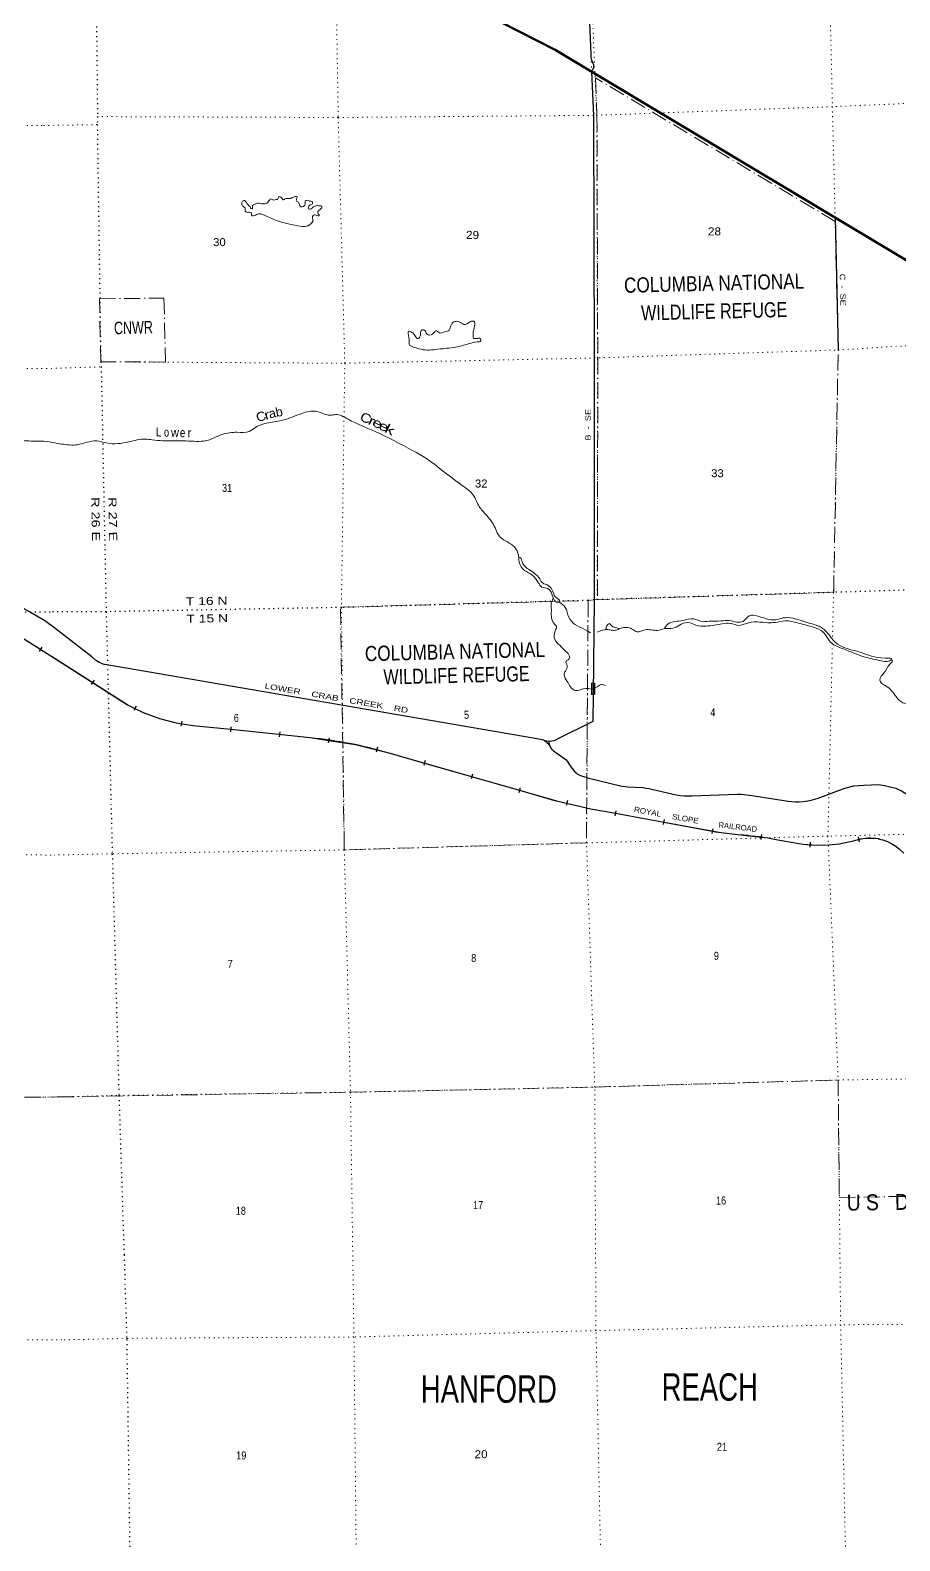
# Model space of a CAD drawing. Header units: feet. Extents: x 250644 to 505285, y -364975 to -177792.
# Drawn here: x 376579 to 395594, y -264814 to -231772 of the extents above; entities that cross this region are included whole.
import ezdxf
from ezdxf.enums import TextEntityAlignment as Align

# ---------------------------------------------------------------- set-up
doc = ezdxf.new("R2010")
doc.units = ezdxf.units.FT
doc.header["$LTSCALE"] = 70
doc.linetypes.add('DOT_DASHED', pattern=[7.7, 5, -1.2, 0.3, -1.2])
doc.linetypes.add('DOTTED', pattern=[1.5, 0.3, -1.2])
for name, color, linetype, lineweight in [('23', 7, 'Continuous', 70), ('29', 7, 'Continuous', 25), ('31', 7, 'Continuous', 13), ('34', 7, 'Continuous', 25), ('39', 7, 'Continuous', 13), ('44', 7, 'DOT_DASHED', 13), ('6', 7, 'DOTTED', 25), ('7', 7, 'DOTTED', 13)]:
    doc.layers.add(name, color=color, linetype=linetype, lineweight=lineweight)
doc.layers.add('30', color=7, linetype='Continuous')
doc.layers.add('41', color=7, linetype='Continuous')

msp = doc.modelspace()

# ---------------------------------------------------------------- linework, layer by layer
at = {"layer": '23'}
msp.add_lwpolyline([(399373.14, -238978.69), (388059.32, -232199.68), (386867.13, -231593.15), (385589.26, -231101.76), (383263.13, -230398.7)], dxfattribs=at)
at = {"layer": '29'}
for p, q in [((394178.6, -235865.18), (394247.12, -238766.23)), ((377923.89, -245475.05), (377021.93, -244775.49)), ((388023.65, -247535.36), (388266.55, -247707.41))]:
    msp.add_line(p, q, dxfattribs=at)
for points in [[(388670.87, -225786.03), (388671.4, -228352.78), (388835.7, -232294.16), (388840.98, -232360.37)], [(388840.98, -232360.37), (388847.74, -232404.71), (388857.84, -232434.51), (388894.19, -232531.49), (388898.23, -232553.2), (388897.22, -232572.39), (388886.11, -232606.23), (388856.07, -232682.23)], [(388856.07, -232682.23), (388897.04, -233634.11), (388914.45, -238941.11), (388914.45, -238941.11), (388909.3, -244230.62), (388887.34, -246307.3)], [(376329.05, -244363.37), (376587.8, -244498.52), (376862.24, -244659.77), (376941.85, -244711.64), (377021.93, -244775.46)], [(377923.89, -245475.05), (377999.11, -245540.25), (378030.58, -245561.24), (378087.23, -245594.83), (378152.04, -245627.14), (378166.72, -245631.34), (378207.74, -245643.99)], [(387811.54, -247304.63), (387623.29, -247262.55), (378207.74, -245643.99)], [(388887.34, -246307.3), (388881.13, -246895.16), (388101.08, -247280.34)], [(387811.54, -247304.63), (387874.6, -247318.04), (387930.31, -247321.72)], [(387811.54, -247304.63), (387855.71, -247333.78), (387885.09, -247355.82), (387909.21, -247382.06), (387941.73, -247422.99)], [(387941.73, -247422.99), (387931.24, -247385.21), (387929.15, -247364.22), (387930.31, -247321.72)], [(387930.31, -247321.72), (387982.65, -247318.04), (388029.85, -247307.55), (388058.18, -247298.1), (388101.08, -247280.34)], [(387941.73, -247422.99), (387959.57, -247461.82), (387978.87, -247489.82), (387981.6, -247495.4), (387996.7, -247512.91), (388023.65, -247535.36)], [(388266.55, -247707.41), (388296.3, -247730.48), (388321.48, -247759.86), (388401.21, -247885.8), (388489.33, -247990.75), (388516.6, -248015.94), (388550.17, -248041.12), (388569.05, -248053.72), (388611.01, -248070.51), (388795.64, -248129.28), (389488, -248301.39), (389527.86, -248309.79), (389639.06, -248318.18), (389983.14, -248339.17), (390043.99, -248347.57), (390109.02, -248360.16), (390700.67, -248498.69), (390792.99, -248513.39), (390876.91, -248519.68), (391044.76, -248519.68), (391447.58, -248502.89)], [(391447.58, -248502.89), (392037.15, -248484), (392119.51, -248484.51), (392192.94, -248490.81), (392406.41, -248517.58), (393153.31, -248635.12), (393311.23, -248648.23), (393393.06, -248648.23), (393480.61, -248643.52), (393579.79, -248631.44), (393657.42, -248614.65), (393807.9, -248567.96), (394395.36, -248349.67), (394588.96, -248301.9), (394806.58, -248282.5), (395130.27, -248272.51), (395259.76, -248290.9), (395507.92, -248348.07), (395629.01, -248408.44), (395939.53, -248601.54), (396157.72, -248710.68), (396376.03, -248774.8)]]:
    msp.add_lwpolyline(points, dxfattribs=at)
at = {"layer": '31'}
for p, q in [((388849.29, -246303.48), (388853.46, -246053.52)), ((388853.46, -246053.52), (388928.45, -246054.77))]:
    msp.add_line(p, q, dxfattribs=at)
msp.add_lwpolyline([(388928.45, -246054.77), (388924.28, -246304.74), (388849.29, -246303.48)], dxfattribs=at)
msp.add_lwpolyline([(388857.41, -246295.61), (388861.32, -246061.64), (388920.32, -246062.63), (388916.41, -246296.61)], close=True, dxfattribs=at)
at = {"layer": '34'}
for p, q in [((376830.75, -245266.32), (376771.47, -245359.7)), ((377974.63, -245990.13), (377915.2, -246083.43)), ((378893.29, -246556.71), (378843.96, -246655.71)), ((379891.5, -246883.62), (379874.95, -246992.99)), ((380967.13, -247009.56), (380955.73, -247119.58)), ((382033.9, -247117.44), (382022.5, -247227.46)), ((383113.67, -247252.03), (383096.97, -247361.38)), ((384170.43, -247455.27), (384143.82, -247562.63)), ((385217.93, -247748.19), (385187.42, -247854.51)), ((386249.27, -248041.41), (386218.76, -248147.73)), ((387292.22, -248343.4), (387261.71, -248449.72)), ((388324.55, -248621.81), (388299.33, -248729.51)), ((389383.95, -248846.01), (389363.9, -248954.79)), ((390438.87, -249037.8), (390418.82, -249146.58)), ((391506.2, -249237.19), (391486.15, -249345.97)), ((392567.18, -249366.5), (392553.77, -249476.29)), ((394681.42, -249416.65), (394703.65, -249525.01)), ((393637.78, -249532.5), (393628.27, -249642.7))]:
    msp.add_line(p, q, dxfattribs=at)
at = {"layer": '34', "lineweight": 13}
for p, q in [((377041.08, -245462.03), (378710.56, -246525.42)), ((380133.67, -246977.02), (382697.39, -247242.57)), ((384421.87, -247575.42), (388024.67, -248609.23)), ((388840.56, -248800.25), (391564.94, -249302.42))]:
    msp.add_line(p, q, dxfattribs=at)
at = {"layer": '34'}
for points in [[(376155.41, -244904.27), (376593.13, -245182.11), (377032.67, -245458.14)], [(377033.2, -245458.32), (378710.02, -246526.38), (378869.92, -246606.07), (379049.72, -246695.68), (379405.26, -246828.54), (379772.73, -246923.51), (380133.53, -246978.11), (380962.6, -247063.98), (382697.25, -247243.66), (383106.51, -247306.18), (383692.08, -247395.62), (384421.59, -247576.48), (385203.93, -247800.97), (387278.22, -248396.19), (388024.39, -248610.29), (388840.33, -248801.33), (389375.14, -248899.9), (391497.39, -249291.09), (391564.78, -249303.51), (392176.49, -249376.42), (392705.24, -249440.99), (392855.28, -249469.67), (392930.54, -249483.82), (393478.28, -249573.54), (393634.19, -249587), (393763.6, -249598.16), (394049.93, -249592.83), (394270.91, -249568.06), (394608.42, -249495.74), (394682.49, -249474.84), (394790.73, -249452.62), (394900.7, -249441.85), (395011.17, -249442.63), (395121, -249454.96), (395124.98, -249455.63), (395225.88, -249482.36), (395323.43, -249519.49), (395416.57, -249566.61), (395504.28, -249623.21), (395585.61, -249688.69), (395593.21, -249695.57), (395681.14, -249774.69)]]:
    msp.add_lwpolyline(points, dxfattribs=at)
at = {"layer": '34', "lineweight": 13}
msp.add_lwpolyline([(392855.48, -249468.59), (392930.73, -249482.74), (393478.42, -249572.45)], dxfattribs=at)
for centre, radius, start, end in [((380495.06, -243370.09), 3624.99, 240.50962, 264.27845), ((381745, -256810.51), 9615.23, 73.83532, 84.31551), ((390525.88, -239763.93), 9192.13, 254.21054, 259.43543), ((392669.86, -242634.55), 6758.79, 260.5911, 265.81495), ((391824.96, -254452.58), 5089.42, 78.31777, 86.03787), ((394948.49, -250496.3), 1056.63, 80.37221, 104.59536), ((394920.42, -250431.64), 998.33, 47.57225, 78.1628), ((393855.86, -246863.63), 2734.98, 262.06764, 278.72492), ((393749.71, -246311.51), 3296.88, 279.09279, 286.43029)]:
    msp.add_arc(centre, radius, start, end, dxfattribs=at)
msp.add_spline([(354569.13, -226341.17), (354334.92, -226461.9), (353784.8, -226486.5), (353197.05, -226545.86), (352743.41, -226836.4), (352396.54, -227145.4), (352038.1, -227876.38), (351940.92, -228116.77), (351524.6, -229119.43), (351484.51, -229520.2), (351632.02, -229970.35), (352004.89, -230837.27), (352529.31, -232156.3), (352819.21, -232984.29), (352878.95, -233277.08), (352722.55, -233627.23), (352314.18, -233987.45), (351876.41, -234396.39), (351671.4, -234785.63), (351636.07, -235234.59), (351667.28, -236488.85), (351689.14, -237526.09), (351950.45, -238455.07), (352332.23, -238853.34), (352817.17, -239165.55), (353491.33, -239370.28), (354300.46, -239466.35), (355017.12, -239559.83), (355927.5, -239708.62), (357266.61, -239909.1), (358702.62, -240140.25), (359917.28, -240348.68), (360964.99, -240543.61), (361342.75, -240678.52), (362070.24, -240954.82), (362403.2, -241050.21), (362861.65, -241075.29), (363558.86, -241078.58), (363979.82, -241148.48), (364430.23, -241304.39), (365032.3, -241524.31), (365572.08, -241612.48), (366094.41, -241610.43), (366780.04, -241513.36), (367199.29, -241470.68), (367510.93, -241485.97), (367992, -241544.89), (368419.07, -241488.01), (369110.94, -241404.92), (369567.72, -241452.15), (369982.62, -241650.83), (370619.68, -242057.21), (371756.39, -242817.82), (372056.52, -243000.18), (372473.11, -243164.79), (373553.32, -243527.99), (374355.16, -243805.14), (374908.39, -244116.3), (375529.14, -244506.85), (376156, -244903.34), (377031.44, -245459.01)], degree=3, dxfattribs=at)
at = {"layer": '39'}
for points in [[(381277.6, -235719.13), (381276.98, -235659.46), (381221.46, -235610.68), (381207.56, -235540.69), (381248.55, -235495.36), (381324.78, -235567.71), (381399.37, -235654.17), (381430.07, -235675.46), (381441.9, -235667.1), (381436.67, -235621.01), (381501.74, -235575.03), (381555.52, -235557.51), (381613.89, -235561.98), (381716.53, -235569.29), (381791.48, -235517.02), (381842.24, -235461.38), (381903.26, -235489.9), (381959.04, -235472.33), (381985.14, -235471.63), (382015.77, -235414.52), (382072.72, -235441.14), (382117.99, -235482.15), (382151.64, -235463.15), (382203.51, -235449.7), (382253.86, -235454.39), (382329.34, -235422.21), (382413.6, -235417.95), (382399.18, -235480.65), (382399.92, -235508.78), (382434.47, -235523.94), (382464.22, -235585.47), (382499.61, -235632.77), (382553.65, -235625.29), (382590.47, -235574.05), (382594.9, -235513.61), (382632.51, -235492.5), (382689.19, -235509.08), (382745.71, -235519.63), (382754.8, -235559.6), (382691.57, -235599.48), (382662.63, -235644.49), (382665.59, -235680.6), (382705.95, -235687.56), (382770.81, -235633.55), (382832.46, -235609.79), (382890.73, -235610.24), (382959.56, -235630.51), (382921, -235691.86), (382881.65, -235723.06), (382866.38, -235753.63), (382879.38, -235789.47), (382896.5, -235829.22), (382872.52, -235833.88), (382829.83, -235814.92), (382765.81, -235824.67), (382750.92, -235869.3), (382762.81, -235939.35), (382733.97, -235988.37), (382673.01, -236038.25), (382591.29, -236062.55), (382367.68, -236038.38), (382007.73, -235947.49), (381692.88, -235815.19), (381593.73, -235787.69), (381506.09, -235816.17), (381452.27, -235831.68), (381419.78, -235818.48), (381417.03, -235790.4), (381410.32, -235764.45), (381341.8, -235756.23), (381285.07, -235737.64), (381277.6, -235719.13)], [(362017.16, -237863.77), (362180.75, -237798.15), (362386.5, -237720.56), (362608.71, -237799.57), (362819.2, -237900.88), (363120.99, -237928.38), (363359.37, -237882.47), (363580.7, -237772.47), (363726.33, -237836.57), (363823.8, -237772.73), (363945.77, -237734.65), (364048.84, -237642.57), (364224.23, -237682.08), (364838.77, -237797.25), (365313.87, -237860.28), (365786.39, -237885.14), (366254.14, -237992.52), (366731.38, -238063.56), (367038.66, -238056.8), (367486.28, -238029.77), (367629.11, -238041.63), (367727.96, -238068.26), (368051.07, -238045.16), (368238.21, -238064.39), (368317.13, -238101.37), (368405.81, -238120.11), (368491.53, -238207.26), (368642.85, -238249.15), (368833.39, -238491.52), (368783.8, -238795.92), (368629.67, -238965.21), (368431.71, -239026.58), (368320.92, -239138.89), (368370.72, -239242.68), (368574.08, -239271.71), (369049.02, -239455.39), (369917.81, -239643.03), (370943.6, -239850.37), (371496.2, -239988.61), (372080.2, -240078.1), (372717.2, -240217.05), (372966.22, -240341.89), (373617.25, -240478.61), (374289.84, -240580.81), (374911.67, -240647.6), (375543.33, -240700.17), (376259.2, -240741.38), (376645.22, -240759.54), (376955.65, -240764.39)], [(384866.02, -238607.16), (384859.1, -238496.77), (384853.38, -238356.2), (384922.32, -238380.49), (384992.42, -238448.98), (385056.61, -238521.64), (385099.55, -238474.25), (385113.6, -238397.48), (385134.09, -238336.62), (385216.66, -238344.47), (385240.12, -238396.11), (385281.32, -238435.21), (385400.91, -238399.85), (385447.77, -238348.33), (385531.23, -238390.33), (385641.21, -238371.3), (385738.62, -238332.51), (385766.93, -238263.4), (385791.59, -238208.46), (385824.5, -238161.34), (385904.26, -238139.1), (385960.73, -238147.64), (386062.74, -238207.23), (386168.18, -238168.22), (386243.61, -238134.04), (386277.84, -238137.14), (386301.99, -238214.9), (386273.37, -238348.35), (386261.75, -238441.14), (386267.2, -238495.28), (386275.7, -238513.14), (386305.97, -238518.36), (386380.09, -238510.35), (386424.57, -238521.22), (386429.69, -238563.3), (386352.04, -238589.51), (386178.25, -238626.32), (385924.96, -238695.42), (385542.56, -238743.86), (385175.43, -238761.72), (384962.91, -238701.07), (384864.71, -238633.33), (384866.02, -238607.16)], [(376955.65, -240764.39), (377265.04, -240822.99), (377612.95, -240837.8), (378032.64, -240756.2), (378248.75, -240800.68), (378738.22, -240775.52), (379094.21, -240715.73), (379245.29, -240731.79), (379476.82, -240751.73), (379987.11, -240754.16), (380430.89, -240748.32), (380776.89, -240614.41), (381107.09, -240567.38), (381369.79, -240550.29), (381513.94, -240455.97), (381830.57, -240351), (382158.29, -240285.93), (382562.18, -240138.42), (382860.8, -240112.33), (383017, -240170.48), (383134.12, -240193.48), (383252.23, -240178.25), (383534.17, -240281.28), (384107.6, -240545.38), (384948.4, -240969.19), (385242.17, -241140.25), (385483.91, -241318.74), (386027.03, -241728.4), (386273.96, -241950.98), (386365.2, -242135.51), (386508.9, -242328.68), (386708.54, -242586.7), (386858.43, -242862.14), (387169.32, -243072.95), (387256.6, -243259.59), (387261.94, -243309.71)], [(387261.81, -243308.46), (387272.83, -243417.98), (387389.79, -243587.74), (387555.2, -243689.87), (387688.12, -243855.19), (387766.99, -243951.59), (387896.42, -243984.31), (388012.28, -244188.28), (388089.14, -244284.73), (388149.26, -244279.1), (388160.99, -244266.73), (388119.3, -244209.54), (388061.82, -244162.83), (387987.33, -244003.99), (387884.31, -243906.23), (387792.98, -243870.47), (387722.13, -243773.86), (387606.44, -243652.31), (387475.53, -243563.34), (387380.97, -243481.43), (387332.31, -243388.24), (387279.84, -243303.2), (387261.84, -243308.81)], [(388016.5, -244196.21), (387973.67, -244324.01), (387974.53, -244432.55), (388026.9, -244742.76), (388087.28, -244823.57), (388057.55, -244914.83), (388048.21, -245094.01), (388158.15, -245225.77), (388294.34, -245362.85), (388371.32, -245463.32), (388358.96, -245527.98), (388295.84, -245571.89), (388320.68, -245675.77), (388281.54, -245791.41), (388255.29, -245862.47), (388321.7, -246019.52), (388393.03, -246134.21), (388501.64, -246215.74), (388729.37, -246167.43), (388848.97, -246187.87)], [(388148.07, -244279.03), (388278.9, -244396.26), (388358.89, -244611.24), (388495.72, -244772.43), (388701.38, -244877.5), (388828.18, -244950.62)], [(389173.42, -244876.93), (389195.13, -244785.88), (389248.48, -244752.29), (389306.27, -244811.05), (389381.23, -244835.18), (389452.34, -244865.45), (389394.81, -244893.12), (389310.56, -244897.39), (389254.09, -244888.85), (389169.86, -244877.56)], [(389455.48, -244865.22), (389648.42, -244836.07), (389754.02, -244879.49), (389843.72, -244929.36), (390025.44, -244888.31), (390292.89, -244899.24), (390450.46, -244856.83)], [(390449.73, -244857.03), (390551.93, -244743.54), (390681.46, -244703.89), (390849.7, -244685.31), (391087.73, -244646.78), (391268.08, -244706.28), (391424.6, -244700.08), (391683.55, -244693.15), (391864.15, -244686.31), (392031.72, -244718.01), (392165.89, -244702.36), (392297.31, -244582.24), (392492.34, -244589.08), (392741.31, -244660.83), (392890.12, -244666.9), (393039.77, -244628.71), (393254.87, -244635.02), (393611.19, -244740.08), (393856.46, -244823.98), (394035.44, -244984.05), (394170.48, -245153.33), (394749.03, -245383.11), (395278.56, -245505.65), (395417.65, -245524.04), (395350.67, -245574.08), (395226.37, -245573.66), (394878.57, -245496.25), (394345.41, -245299.39), (394100.75, -245175.3), (393913.52, -244931.02), (393726.25, -244837.52), (393372.1, -244738.43), (393085.57, -244689.81), (392867.57, -244725.8), (392711.05, -244732), (392475.55, -244714.18), (392219.46, -244753.2), (392077.84, -244791.16), (391891.84, -244745.88), (391709.38, -244758.81), (391361.11, -244806.32), (391135.55, -244784.21), (391001.63, -244733.52), (390815.58, -244762.62), (390661.08, -244845.16), (390530.86, -244858.7), (390450.46, -244856.83)], [(388974.3, -244941.38), (389133.43, -244884.03), (389173.42, -244876.93)], [(395405.02, -245546.68), (395434.55, -245555.76), (395386.33, -245631.43), (395254.76, -245821.92), (395156.78, -245991.41), (395198.78, -246060.65), (395298.78, -246120.29), (395513.69, -246347.75), (395659.87, -246482.55), (395815.65, -246524.62), (395960.08, -246593.13), (396240.9, -246577.58), (396408.99, -246552.97), (396521.07, -246461.52), (396648.17, -246482.24), (396797.13, -246417.94), (396915.83, -246424.82), (397117.68, -246461.63), (397305.31, -246416.41), (397466.69, -246365.85), (397667.79, -246374.54), (397802.13, -246364.91), (397933.34, -246313.15), (397998.47, -246345.58), (398041.48, -246453), (398149.72, -246444.07), (398283.53, -246490.75), (398384.69, -246518.2), (398493.35, -246525.34), (398600.43, -246548.61), (398887.16, -246528.87), (399022.77, -246567.46), (399169.67, -246577.6), (399383.24, -246525.65), (399483.46, -246593.33), (399542.73, -246708.35), (399661.9, -246656.91), (399711.03, -246615.39), (399828.09, -246636.38), (399979.16, -246576.05), (400063.2, -246487.35), (400053.9, -246362.95), (400157.48, -246330.03), (400249.72, -246323.54), (400302.76, -246430.68), (400359.6, -246453.28), (400452.36, -246390.49), (400548.12, -246289.42), (400550.23, -246293.38), (400578.44, -246220.25), (400682.66, -246135.04), (400784.55, -246114.21), (400853.81, -246150.56), (401044.4, -246065.04), (401206.73, -246050.65), (401389.5, -246049.78), (401496.68, -246000.67), (401537.24, -245939.27), (401657, -245909.93), (401782.03, -245852.3), (402014.67, -245838.04), (402233.68, -245840.22), (402460.42, -245982.92), (402714.77, -246091.42), (402777.22, -246113.16), (402897.45, -246178.3), (403059.79, -246240.29), (403360.58, -246296.58), (403478.33, -246343.69), (403483.3, -246456.14), (403524.78, -246581.68), (403576.92, -246654.67), (403612.95, -246726.08), (403618.51, -246784.23), (403679.68, -246818.78), (403723, -246861.85), (403799.91, -246883.92), (403934.2, -246948.68), (404059.03, -247035.81), (404199.92, -247046.11), (404387.86, -246936.54), (404511.2, -246891.02), (404644.06, -246901.54), (404814.48, -246965.33), (405013.42, -247044.44), (405087.17, -247098.76), (405225.26, -247155.38), (405336.25, -247250.92), (405504.4, -247304.72), (405701.12, -247299.46), (405844.01, -247309.7)], [(388848.97, -246187.87), (388973.52, -246132.75), (389070.72, -246085.92), (389157.56, -246103.7)]]:
    msp.add_spline(points, degree=3, dxfattribs=at)
at = {"layer": '44'}
msp.add_line((394180.72, -235954.93), (388936.76, -232812.86), dxfattribs=at)
for points in [[(388936.76, -232812.86), (388972.03, -233632.37), (388989.45, -238941.02), (388984.3, -244228.15)], [(388779.09, -244244.15), (388902.33, -244230.74), (394148.59, -244064.7), (394247.32, -238770.02), (394245.22, -238685.94), (394180.72, -235954.93)], [(377192.45, -255105.44), (383582.87, -255002.16), (388923.2, -254889.41), (394246.36, -254734.89), (394272.12, -257302.13), (399610.93, -257223.29), (399643.42, -260048.7), (402316.46, -259976.48), (402387.06, -262555.37), (405058.92, -262484.9), (405102.43, -265216.74), (407803.84, -265131.31), (407830.11, -267779.36), (408857.83, -267755.68)], [(347097.98, -272233.16), (347074.09, -271457.53), (349675.79, -271445.24), (349573.3, -268708.74), (354819.91, -268633.49), (354789.55, -266064.38), (357476.19, -266000.15), (357447.53, -263237.61), (360131.72, -263195.19), (360174.88, -260621.97), (362828.51, -260612.84), (362736.16, -257869.48), (368015.98, -257820.6), (367958, -255237.02), (373232.5, -255147.4), (377192.45, -255105.44)]]:
    msp.add_lwpolyline(points, dxfattribs=at)
for points in [[(378121.57, -239024.88), (378095.96, -237644.47), (379503.42, -237632.14), (379539.33, -239029.61)], [(388779.09, -244244.15), (388741.74, -249546.5), (383447.05, -249700.43), (383447, -249631.52), (383364.07, -244390.4)]]:
    msp.add_lwpolyline(points, close=True, dxfattribs=at)
at = {"layer": '6'}
for points in [[(377931.33, -225966.43), (377992.78, -228351.07), (377995.75, -228539.97), (378050.44, -233661.01), (378045.01, -233836.06), (378121.57, -239024.88), (378130.51, -239135.21), (378239.62, -244492.03), (378373.19, -249785.87), (378518.59, -255071.35), (378631.42, -258560.56)], [(408426.41, -243631.82), (404798.91, -243708.89), (399466.77, -243903.86), (394145.88, -244068.37), (388909.3, -244230.62), (388779.09, -244244.15), (388161.51, -244261.83)], [(345599.42, -244841.22), (346960.85, -244834.13), (347316.49, -244836.67), (351447.63, -244734.57), (351688.91, -244746.92), (356826.95, -244667.44), (357005.75, -244666.69), (362183.9, -244582.57), (362324.51, -244580.4), (367531.45, -244540.07), (367624.03, -244550.71), (372848.91, -244500.05), (372899.24, -244507.32), (377017.26, -244493.09)], [(388064.92, -244264.59), (383383.61, -244398.6), (378239.62, -244492.03), (377017.26, -244493.09)], [(378631.42, -258560.56), (378689.51, -260410.43), (378765.15, -265716.86), (378765.75, -266119.94)]]:
    msp.add_lwpolyline(points, dxfattribs=at)
at = {"layer": '7'}
for p, q in [((378045.01, -233836.06), (376841.68, -233856.6)), ((376929.43, -239172.19), (378130.51, -239135.21))]:
    msp.add_line(p, q, dxfattribs=at)
for points in [[(383294.75, -225876.97), (383230, -228289.32), (383313.92, -233680.99), (383457.69, -239056.98), (383383.61, -244398.6), (383447.08, -249700.34), (383582.87, -255002.16), (383657.75, -260355.88), (383713.25, -265659.85), (383715.17, -265734.76)], [(388909.3, -244230.62), (388913.44, -238942.51), (388897.04, -233634.11), (388671.4, -228352.78), (388670.87, -225786.03)], [(388979.3, -244230.67), (388983.44, -238942.43), (388967.04, -233632.51), (388741.4, -228351.28), (388740.87, -225786.02)], [(394013.26, -225694.41), (393997.99, -228099.67), (394120.84, -233444.05), (394247.12, -238766.23), (394145.88, -244068.37), (394122.11, -245102.11)], [(408236.86, -233032.58), (404726.91, -233132.08), (399460.11, -233214.72), (394120.84, -233444.05), (388897.04, -233634.11), (383313.92, -233680.99), (378050.44, -233661.01)], [(376841.68, -233856.6), (372737.02, -233884.7), (367461.85, -233930.1), (362155.45, -234036.31), (356820.35, -234104.76), (351537.32, -234162.34), (347162.28, -234211.92)], [(378121.57, -239024.88), (383457.69, -239056.98), (388914.45, -238941.11), (394247.12, -238766.23), (399362.99, -238444.37), (404700.95, -238470.39), (408331.33, -238315.51)], [(348935.64, -239498.67), (351617.69, -239425.4), (356924.8, -239365.43), (362226.12, -239321.64), (367615.12, -239236.19), (372830.22, -239197.83), (376929.43, -239172.19)], [(389081.32, -266274.87), (389059.18, -265530.86), (388951.18, -260216.23), (388923.2, -254889.41), (388744.2, -249548.53), (388779.09, -244244.15)], [(394120.15, -245187.58), (394023.31, -249399.22), (394246.36, -254734.89), (394301.18, -260089.14), (394416.05, -265512.14), (394422.97, -265735.92)], [(408526.46, -249226.14), (404977.08, -249246.81), (399357.51, -249282.6), (394023.31, -249399.22), (388744.2, -249548.53), (383447.08, -249700.34), (378373.19, -249785.87), (377105.11, -249814.24)], [(345680.17, -250177.86), (346965.6, -250144.61), (352059.73, -250083.91), (357306.14, -249996.73), (362576.96, -249929.27), (367854.24, -249889.87), (373130.66, -249794.18), (377105.11, -249814.24)], [(377192.45, -255105.47), (378518.59, -255071.35), (383582.87, -255002.16), (388923.2, -254889.41), (394246.36, -254734.89), (399585.43, -254650.31), (404973.21, -254584.53), (408621, -254512.58)], [(377192.45, -255105.44), (373232.5, -255147.4), (367958, -255237.02), (362630.35, -255267.15), (357343.03, -255306.71), (352052.64, -255408.65), (346954.1, -255443.27), (345760.3, -255473.54)], [(408715.77, -259811.81), (405021.31, -259912.83), (399643.42, -260048.7), (394301.18, -260089.14), (388951.18, -260216.23), (383657.75, -260355.88), (378704.94, -260385.89), (377280.15, -260418.18)], [(345840.35, -260762.93), (346944.66, -260745.93), (352079.49, -260718.78), (357416.35, -260634.22), (362828.51, -260612.84), (368151.35, -260530.51), (373367.41, -260429.72), (377280.15, -260418.18)]]:
    msp.add_lwpolyline(points, dxfattribs=at)

# ---------------------------------------------------------------- texts
at = {"layer": '30'}
for s, rotation, width, p in [('C  -  SE', 271.178, 1.25, (394280.82, -237099.5)), ('B  -  SE', 89.955, 1.25, (388837.03, -240747.86)), ('LOWER    CRAB    CREEK    RD', 350.246, 1.35, (381699.08, -246170.46))]:
    msp.add_text(s, height=120, rotation=rotation, dxfattribs=dict(at, width=width)).set_placement(p)
at = {"layer": '34', "width": 1.1}
msp.add_text('ROYAL     SLOPE', height=120, rotation=349.556, dxfattribs=at).set_placement((389775.49, -248870.68))
at = {"layer": '34'}
msp.add_text('RAILROAD', height=120, rotation=353.203, dxfattribs=at).set_placement((391624.96, -249210.15))
at = {"layer": '41'}
for s, rotation, width, p in [('C', 20.155, 1.1, (381659.94, -240313.95)), ('r', 16.529, 1.25, (381783.55, -240282.11)), ('a', 11.204, 1.05, (381891.24, -240247.43)), ('b', 11.257, 1.05, (382040.76, -240217.56)), ('C', 335.664, 1.2, (383874.85, -240344.29)), ('L', 358.284, 0.8, (379384.37, -240658.21)), ('o', 1.399, 0.75, (379561.83, -240663.71)), ('w', 359.129, 0.9, (379743.36, -240670.41)), ('e', 357.326, 0.8, (379907.48, -240673.38)), ('r', 334.877, 1.5, (384007.78, -240405.91)), ('e', 334.877, 1.35, (384130.34, -240455.93)), ('e', 333.679, 1.35, (384268.97, -240525.93)), ('k', 333.679, 1.55, (384399.79, -240598.18))]:
    msp.add_text(s, height=200, rotation=rotation, dxfattribs=dict(at, width=width)).set_placement(p, align=Align.CENTER)
msp.add_text('r', height=200, rotation=0.326, dxfattribs=at).set_placement((380060.73, -240678.19), align=Align.CENTER)
at = {"layer": '44'}
for s, height, width, p in [('COLUMBIA NATIONAL', 330, 0.85, (391537.35, -237469.13)), ('WILDLIFE REFUGE', 330, 0.8, (391538.8, -238082.75)), ('CNWR', 272.7, 0.75, (378839.01, -238412.56)), ('COLUMBIA NATIONAL', 330, 0.85, (385870.12, -245526.85)), ('WILDLIFE REFUGE', 330, 0.8, (385905.92, -246045.98))]:
    msp.add_text(s, height=height, rotation=1.379, dxfattribs=dict(at, width=width)).set_placement(p, align=Align.CENTER)
at = {"layer": '44', "width": 0.9}
msp.add_text('U S   DEPT OF ENERGY', height=350, rotation=0.846, dxfattribs=at).set_placement((394436.61, -257593.1))
at = {"layer": '44', "width": 0.75}
for s, p in [('HANFORD', (386607.78, -261794.99)), ('REACH', (391438.74, -261748.74))]:
    msp.add_text(s, height=600, dxfattribs=at).set_placement(p, align=Align.CENTER)
at = {"layer": '6'}
for s, rotation, width, p in [('R 26 E', 271.167, 1.35, (377913.12, -241984.85)), ('R 27 E', 271.167, 1.35, (378288.61, -241986.65)), ('T 16 N', 1.041, 1.3, (379982.37, -244352.86)), ('T 15 N', 1.041, 1.3, (379994.75, -244734.06))]:
    msp.add_text(s, height=175, rotation=rotation, dxfattribs=dict(at, width=width)).set_placement(p)
at = {"layer": '7'}
for s, width, p in [('29', 1.1, (386108.96, -236336.52)), ('28', 1.1, (391398.23, -236259.92)), ('30', 1.05, (380579.52, -236494.69)), ('33', 1.05, (391470.09, -241549.46)), ('31', 0.85, (380773.66, -241870.98)), ('32', 1.05, (386304.83, -241775)), ('6', 0.85, (381031.08, -246902.18)), ('5', 0.85, (386065.24, -246833.81)), ('4', 0.85, (391451.33, -246780.14)), ('7', 0.85, (380896.65, -252283.4)), ('8', 0.85, (386222.46, -252152.7)), ('9', 0.85, (391528.06, -252104.78)), ('17', 0.85, (386261.29, -257557.54)), ('16', 0.85, (391575.35, -257458.06)), ('18', 0.85, (381073.47, -257682.65)), ('21', 0.85, (391594.03, -262845.52)), ('19', 0.85, (381083.62, -263034.15)), ('20', 1.1, (386294.87, -263007.39))]:
    msp.add_text(s, height=175, dxfattribs=dict(at, width=width)).set_placement(p)

doc.saveas('drawing.dxf')
